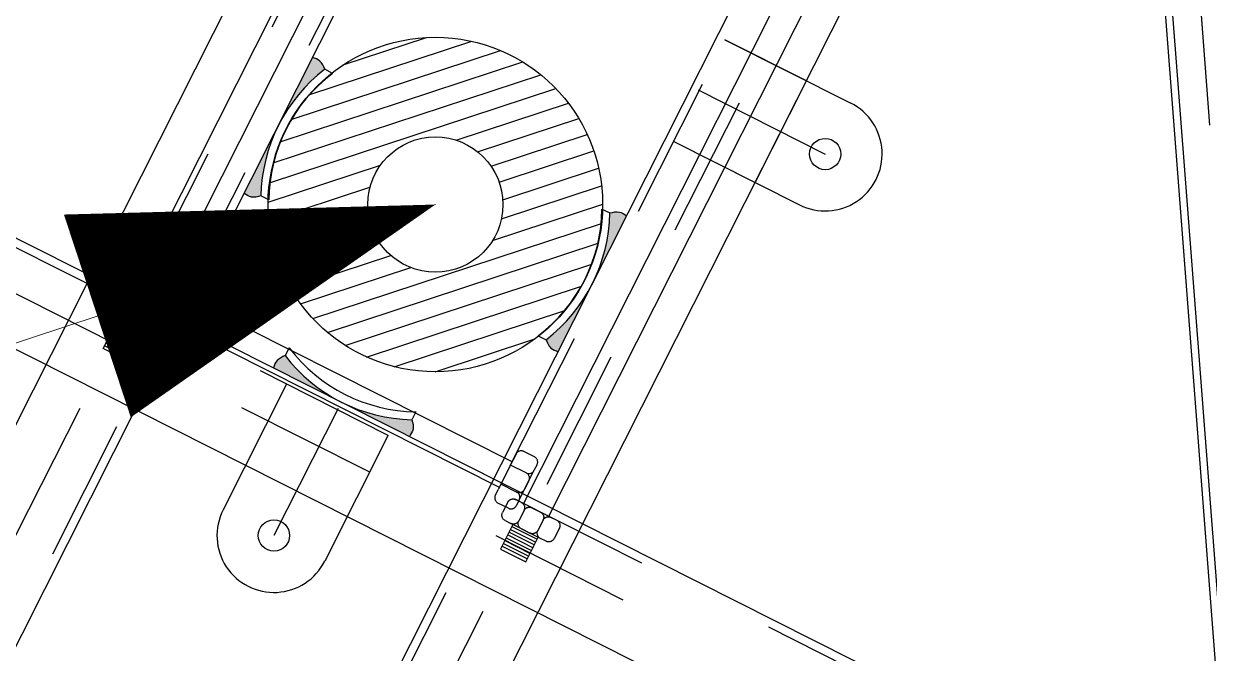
# Model space of a CAD drawing. Header units: metres. Extents: x 0 to 547597, y 0 to 1844684.
# Drawn here: x 543410.136 to 543410.969, y 1844579.758 to 1844580.2 of the extents above; entities that cross this region are included whole.
import ezdxf

# ---------------------------------------------------------------- set-up
doc = ezdxf.new("R2010")
doc.units = ezdxf.units.M
for name, pattern in [('ACAD_ISO04W100', [30, 24, -3, 0, -3]), ('CENTER', [2, 1.25, -0.25, 0.25, -0.25]), ('CONTINOUS', [0]), ('DASHED', [0.75, 0.5, -0.25])]:
    doc.linetypes.add(name, pattern=pattern)
doc.layers.add('!ES1-DIM', color=250, linetype='CONTINOUS', lineweight=13)
doc.layers.add('1_Kim_CS', color=1, linetype='Continuous', lineweight=9)
for name, color, linetype in [('!TV1-NETMANH', 9, 'Continuous'), ('!TV1-NETTHAY', 7, 'Continuous'), ('!TV1-TRUC', 8, 'ACAD_ISO04W100'), ('5_Thep', 4, 'Continuous'), ('DUONGKHUAT', 8, 'DASHED'), ('NHA', 2, 'Continuous')]:
    doc.layers.add(name, color=color, linetype=linetype)
doc.linetypes.add('TRACKS', pattern='A,3.81,[130,ltypeshp.shx,S=6.35,R=0,X=0,Y=0],3.81', length=7.62)

# ---------------------------------------------------------------- blocks, each defined once
blk = doc.blocks.new('Kim_CS')
at = {"layer": '1_Kim_CS', "color": 0, "linetype": 'ByBlock', "lineweight": -2, "ltscale": 0.5}
blk.add_line((0, 2.91038304567337e-11), (-505.6314636943862, 505.6314636945608), dxfattribs=at)
blk.add_lwpolyline([(0, 0, 0, 150.0000000000001, 0), (-176.776695296634, 176.7766952966922, 150.0000000000001, 150.0000000000001, 0)], format="xyseb", dxfattribs=at)
blk = doc.blocks.new('m200')
at = {"layer": 'DUONGKHUAT', "color": 8, "ltscale": 50}
for p, q in [((-1523959.22457168, -527424.1609449657, 143.000000000111), (-1523959.22457168, -527443.3973656078, 143.000000000111)), ((-1523939.327610872, -527424.1609449657, 143.000000000111), (-1523959.22457168, -527424.1609449657, 143.000000000111)), ((-1523939.327610872, -527426.3717183887, 143.000000000111), (-1523959.22457168, -527426.3717183887, 143.000000000111)), ((-1523939.327610872, -527428.5824918118, 143.000000000111), (-1523959.22457168, -527428.5824918118, 143.000000000111)), ((-1523939.327610872, -527443.3973656078, 143.000000000111), (-1523939.327610872, -527424.1609449657, 143.000000000111)), ((-1523939.327610872, -527430.7932652348, 143.000000000111), (-1523959.22457168, -527430.7932652348, 143.000000000111)), ((-1523939.327610872, -527433.004038658, 143.000000000111), (-1523959.22457168, -527433.004038658, 143.000000000111)), ((-1523939.327610872, -527435.2148120811, 143.000000000111), (-1523959.22457168, -527435.2148120811, 143.000000000111)), ((-1523960.942757943, -527443.3973656078, 143.000000000111), (-1523937.609424609, -527443.3973656078, 143.000000000111)), ((-1523939.327610872, -527437.4255855042, 143.000000000111), (-1523959.22457168, -527437.4255855042, 143.000000000111)), ((-1523939.327610872, -527439.6363589272, 143.000000000111), (-1523959.22457168, -527439.6363589272, 143.000000000111)), ((-1523939.327610872, -527441.8471323504, 143.000000000111), (-1523959.22457168, -527441.8471323504, 143.000000000111)), ((-1523945.942757943, -527443.3973656078, 143.000000000111), (-1523952.609424609, -527443.3973656078, 143.000000000111)), ((-1523956.776091276, -527455.7751323784, 143.000000000111), (-1523956.776091276, -527447.5640322743, 143.000000000111)), ((-1523941.776091276, -527455.7751323784, 143.000000000111), (-1523941.776091276, -527447.5640322744, 143.000000000111)), ((-1523960.942757943, -527459.9417990452, 143.000000000111), (-1523937.609424609, -527459.9417990452, 143.000000000111)), ((-1523945.942757943, -527459.9417990452, 143.000000000111), (-1523952.609424609, -527459.9417990452, 143.000000000111)), ((-1523937.609424609, -527702.8721812991, 143.000000000111), (-1523960.942757943, -527702.8721812991, 143.000000000111)), ((-1523956.776091276, -527715.24994807, 143.000000000111), (-1523956.776091276, -527702.8721812991, 143.000000000111)), ((-1523941.776091276, -527715.24994807, 143.000000000111), (-1523941.776091276, -527702.8721812991, 143.000000000111)), ((-1523960.942757943, -527719.4166147368, 143.000000000111), (-1523937.609424609, -527719.4166147368, 143.000000000111)), ((-1523945.942757943, -527719.4166147368, 143.000000000111), (-1523952.609424609, -527719.4166147368, 143.000000000111))]:
    blk.add_line(p, q, dxfattribs=at)
at = {"layer": 'DUONGKHUAT', "color": 8, "ltscale": 50, "elevation": 143.000000000111}
for points in [[(-1523960.942757943, -527459.9417990452), (-1523965.398878891, -527459.9417990452, -0.414213562373095), (-1523969.565545558, -527455.7751323784), (-1523969.565545558, -527447.5640322744, -0.414213562373095), (-1523965.398878891, -527443.3973656078), (-1523960.942757943, -527443.3973656078)], [(-1523937.609424609, -527459.9417990452), (-1523933.153303661, -527459.9417990452, 0.414213562373095), (-1523928.986636994, -527455.7751323784), (-1523928.986636994, -527447.5640322744, 0.414213562373095), (-1523933.153303661, -527443.3973656078), (-1523937.609424609, -527443.3973656078)], [(-1523960.942757943, -527719.4166147368), (-1523965.398878891, -527719.4166147368, -0.414213562373095), (-1523969.565545558, -527715.24994807), (-1523969.565545558, -527707.038847966, -0.414213562373095), (-1523965.398878891, -527702.8721812991), (-1523960.942757943, -527702.8721812991)], [(-1523937.609424609, -527719.4166147368), (-1523933.153303661, -527719.4166147368, 0.414213562373095), (-1523928.986636994, -527715.24994807), (-1523928.986636994, -527707.038847966, 0.414213562373095), (-1523933.153303661, -527702.8721812991), (-1523937.609424609, -527702.8721812991)]]:
    blk.add_lwpolyline(points, format="xyb", dxfattribs=at)
at = {"layer": 'DUONGKHUAT', "color": 8, "linetype": 'ByBlock', "ltscale": 50, "elevation": 143.000000000111}
for points in [[(-1523959.22457168, -527459.9417990452), (-1523959.22457168, -527702.8721812991)], [(-1523939.327610872, -527702.8721812991), (-1523939.327610872, -527459.9417990452)]]:
    blk.add_lwpolyline(points, dxfattribs=at)
at = {"layer": 'DUONGKHUAT', "color": 8, "ltscale": 50}
for centre, start, end in [((-1523960.942757943, -527447.5640322744, 143.000000000111), 0, 90), ((-1523952.609424609, -527447.5640322744, 143.000000000111), 90, 180), ((-1523945.942757943, -527447.5640322744, 143.000000000111), 0, 90), ((-1523937.609424609, -527447.5640322744, 143.000000000111), 90, 180), ((-1523960.942757943, -527455.7751323784, 143.000000000111), 270, 0), ((-1523952.609424609, -527455.7751323784, 143.000000000111), 180, 270), ((-1523945.942757943, -527455.7751323784, 143.000000000111), 270, 0), ((-1523937.609424609, -527455.7751323784, 143.000000000111), 180, 270), ((-1523960.942757943, -527715.24994807, 143.000000000111), 270, 0), ((-1523952.609424609, -527715.24994807, 143.000000000111), 180, 270), ((-1523945.942757943, -527715.24994807, 143.000000000111), 270, 0), ((-1523937.609424609, -527715.24994807, 143.000000000111), 180, 270)]:
    blk.add_arc(centre, 4.166666666666667, start, end, dxfattribs=at)
blk = doc.blocks.new('A$C0B2E5E9B')
at = {"layer": 'DUONGKHUAT', "color": 8, "ltscale": 50}
for p, q in [((-337.6079482319765, 19.89696080797876), (-318.3715275898576, 19.89696080797876)), ((-337.6079482319765, 2.473825588822365e-10), (-337.6079482319765, 19.89696080797876)), ((-335.3971748088952, 2.473825588822365e-10), (-335.3971748088952, 19.89696080797876)), ((-333.186401385814, 2.473825588822365e-10), (-333.186401385814, 19.89696080797876)), ((-330.9756279628491, 2.473825588822365e-10), (-330.9756279628491, 19.89696080797876)), ((-328.7648545396514, 2.473825588822365e-10), (-328.7648545396514, 19.89696080797876)), ((-326.5540811165702, 2.473825588822365e-10), (-326.5540811165702, 19.89696080797876)), ((-324.3433076934889, 2.473825588822365e-10), (-324.3433076934889, 19.89696080797876)), ((-322.1325342704076, 2.473825588822365e-10), (-322.1325342704076, 19.89696080797876)), ((-319.92176084721, 2.473825588822365e-10), (-319.92176084721, 19.89696080797876)), ((-318.3715275898576, 21.61514707074093), (-318.3715275898576, -1.718186262514791)), ((-305.9937608191976, 17.44848040399665), (-314.2048609233461, 17.44848040399665)), ((-301.8270941524534, 21.61514707074093), (-301.8270941524534, -1.718186262514791)), ((301.8270941524534, -1.718186262529343), (301.8270941524534, 21.61514707072638)), ((314.2048609233461, 17.4484804039821), (301.8270941524534, 17.4484804039821)), ((318.3715275900904, 21.61514707072638), (318.3715275900904, -1.718186262529343)), ((-318.3715275898576, 6.615147070740932), (-318.3715275898576, 13.28181373725238)), ((-301.8270941524534, 6.615147070740932), (-301.8270941524534, 13.28181373748521)), ((318.3715275900904, 6.61514707072638), (318.3715275900904, 13.28181373747066)), ((-318.3715275898576, 2.473825588822365e-10), (-337.6079482319765, 2.473825588822365e-10)), ((-305.9937608191976, 2.448480403996655), (-314.2048609232297, 2.448480403996655)), ((314.2048609233461, 2.448480403982103), (301.8270941524534, 2.448480403982103))]:
    blk.add_line(p, q, dxfattribs=at)
for points in [[(-301.8270941524534, 21.61514707074093), (-301.8270941524534, 26.07126801928098, 0.414213562373095), (-305.9937608191976, 30.23793468602526), (-314.2048609232297, 30.23793468602526, 0.414213562373095), (-318.3715275898576, 26.07126801928098), (-318.3715275898576, 21.61514707074093)], [(318.3715275900904, 21.61514707072638), (318.3715275900904, 26.07126801926643, 0.414213562373095), (314.2048609233461, 30.2379346860107), (305.993760819314, 30.2379346860107, 0.414213562373095), (301.8270941524534, 26.07126801926643), (301.8270941524534, 21.61514707072638)], [(-301.8270941524534, -1.718186262514791), (-301.8270941524534, -6.174307211054838, -0.414213562373095), (-305.9937608191976, -10.34097387779912), (-314.2048609232297, -10.34097387779912, -0.414213562373095), (-318.3715275898576, -6.174307211054838), (-318.3715275898576, -1.718186262514791)], [(318.3715275900904, -1.718186262529343), (318.3715275900904, -6.17430721106939, -0.414213562373095), (314.2048609233461, -10.34097387781367), (305.993760819314, -10.34097387781367, -0.414213562373095), (301.8270941524534, -6.17430721106939), (301.8270941524534, -1.718186262529343)]]:
    blk.add_lwpolyline(points, format="xyb", dxfattribs=at)
at = {"layer": 'DUONGKHUAT', "color": 8, "linetype": 'ByBlock', "ltscale": 50}
for points in [[(-301.8270941524534, 19.89696080774593), (301.8270941524534, 19.89696080773138)], [(301.8270941524534, 0), (-301.8270941524534, 1.455191522836685e-11)]]:
    blk.add_lwpolyline(points, dxfattribs=at)
at = {"layer": 'DUONGKHUAT', "color": 8, "ltscale": 50}
for centre, start, end in [((-314.2048609232297, 21.61514707074093), 180, 270), ((-314.2048609232297, 13.28181373725238), 90, 180), ((-305.9937608191976, 21.61514707074093), 270, 0), ((-305.9937608191976, 13.28181373748521), 0, 90), ((314.2048609233461, 21.61514707072638), 270, 0), ((314.2048609233461, 13.28181373747066), 0, 90), ((-314.2048609232297, 6.615147070740932), 180, 270), ((-314.2048609232297, -1.718186262514791), 90, 180), ((-305.9937608191976, 6.615147070740932), 270, 0), ((-305.9937608191976, -1.718186262514791), 0, 90), ((314.2048609233461, 6.61514707072638), 270, 0), ((314.2048609233461, -1.718186262529343), 0, 90)]:
    blk.add_arc(centre, 4.166666666666667, start, end, dxfattribs=at)
blk = doc.blocks.new('A$C252C7A52')
h = blk.add_hatch(color=2)
edge = h.paths.add_edge_path()
edge.add_spline(control_points=[(-265.0758380671032, 279.3652153806179), (-265.7377153859707, 280.8684095038916), (-269.7907238794724, 283.4235550234444), (-274.5075245240005, 283.017129540618), (-276.449427633197, 282.8498044895823)], knot_values=[0, 0, 0, 0, 8.163920175244732, 13.8771192281462, 13.8771192281462, 13.8771192281462, 13.8771192281462], degree=3, periodic=0)
edge.add_line((-276.449427633197, 282.8498044895823), (-276.4494276333135, 229.3652153815492))
edge.add_arc((-160.7276847540634, 229.3353686292539), 115.7217467282615, 154.3845557569805, 179.9852223717149, ccw=False)
h = blk.add_hatch(color=2)
edge = h.paths.add_edge_path()
edge.add_spline(control_points=[(-265.158483204199, 179.5379177485011), (-265.7377153859707, 177.8620212594396), (-269.7907238794724, 175.3068757398869), (-274.5075245240005, 175.7133012224804), (-276.449427633197, 175.8806262735161)], knot_values=[0, 0, 0, 0, 8.163920175244732, 13.8771192281462, 13.8771192281462, 13.8771192281462, 13.8771192281462], degree=3, periodic=0)
edge.add_line((-276.449427633197, 175.8806262735161), (-276.4494276333135, 229.365215381782))
edge.add_arc((-160.7270159318577, 229.3951751032728), 115.7224155796366, 180.0148334754973, 205.5205577690941)
h = blk.add_hatch(color=2)
edge = h.paths.add_edge_path()
edge.add_spline(control_points=[(-276.449427633197, 175.8806262735161), (-274.5075245240005, 175.7133012224804), (-269.7907238794724, 175.3068757398869), (-265.7377153859707, 177.8620212594396), (-265.158483204199, 179.5379177485011)], knot_values=[0, 0, 0, 0, 5.713199052901473, 13.8771192281462, 13.8771192281462, 13.8771192281462, 13.8771192281462], degree=3, periodic=0)
edge.add_arc((-160.7270159359323, 229.3951751023415), 115.7224155754874, 180.014833475152, 205.5205577697008, ccw=False)
edge.add_line((-276.449427633197, 229.3652153815492), (-276.449427633197, 175.8806262735161))
at = {"layer": '!TV1-NETMANH'}
blk.add_line((-351.7452389905229, -521.0634638923366), (369.8129930588184, -84.84874943687464), dxfattribs=at)
at = {"layer": '!TV1-NETTHAY'}
blk.add_lwpolyline([(-354.3320043087006, -516.7846036248811), (367.2262277405243, -80.56988916943374), (393.0938809229992, -123.358491843901), (-328.4643511263421, -559.5732062993484)], close=True, dxfattribs=at)
at = {"layer": '!TV1-TRUC'}
blk.add_line((-341.3981777175795, -538.1789049621148), (380.1600543317618, -101.9641905066674), dxfattribs=at)
at = {"color": 7}
for p, q in [((-346.446155845304, -1210.071547734391), (-346.446155845304, 1668.99343898661)), ((-276.4461558451876, -1210.071547734391), (-276.4461558455369, 1668.99343898661)), ((-282.4461558454204, 269.4609456259932), (-381.446155845304, 269.4609456259932)), ((-282.4461558454204, 189.4609456259932), (-381.4460490773199, 189.4609456259932))]:
    blk.add_line(p, q, dxfattribs=at)
at = {"color": 8, "linetype": 'CENTER', "ltscale": 2}
blk.add_line((-311.4461558454204, -1210.071547734391), (-311.446155845304, 1668.99343898661), dxfattribs=at)
at = {"color": 6}
for p, q in [((-258.8782525376882, 279.2007087743259), (-265.0758380671032, 279.3652153806179)), ((-258.8884898266988, 179.5505623153294), (-265.1584832061781, 179.5379177517607))]:
    blk.add_line(p, q, dxfattribs=at)
at = {"color": 8, "linetype": 'CENTER', "ltscale": 5}
blk.add_line((-281.446155845304, 229.4609456259932), (-421.446155845304, 229.4609456259932), dxfattribs=at)
at = {"color": 7}
blk.add_circle((-381.446155845304, 229.4609456259932), 11, dxfattribs=at)
at = {"color": 6}
for centre, radius, start, end in [((-160.8260844182223, 229.3652259490336), 115.6201110492851, 154.3768161316767, 205.528315701099), ((-160.8133194608381, 229.3652153808507), 115.6316253716884, 154.3795466886169, 205.5255851324409), ((-157.2967746984214, 229.3651993204257), 113.14757904022, 153.8675963147321, 206.1206314277722)]:
    blk.add_arc(centre, radius, start, end, dxfattribs=at)
at = {"color": 7}
blk.add_arc((-381.446155845304, 229.4609456259932), 40.00000000007276, 90, 270.0001529322044, dxfattribs=at)
at = {"color": 2}
for points in [[(-265.0758380671032, 279.3652153806179), (-270.7362285804702, 282.8498044895823), (-276.449427633197, 282.8498044895823)], [(-265.158483204199, 179.5379177485011), (-270.7362285804702, 175.8806262735161), (-276.449427633197, 175.8806262735161)]]:
    blk.add_spline(points, degree=3, dxfattribs=at)
at = {"layer": 'DUONGKHUAT', "ltscale": 15}
blk.add_line((-282.4461558454204, -1210.071547734391), (-282.446155845304, 1668.99343898661), dxfattribs=at)
at = {"color": 1, "linetype": 'ByBlock'}
blk.add_blockref('A$C0B2E5E9B', (19.38093830714934, 375.7658428254072), dxfattribs=at)
at = {"color": 1, "linetype": 'ByBlock', "xscale": -1, "rotation": 180}
blk.add_blockref('A$C0B2E5E9B', (19.38093830714934, 82.98780363320839), dxfattribs=at)
blk = doc.blocks.new('A$C2332291D')
h = blk.add_hatch()
h.set_pattern_fill('ANSI31', color=8, scale=100, angle=-90.00000000000001, style=0)
h.set_pattern_definition([(315, (-66253.63297521445, 110616.3925522478), (8.838834764831846, 8.83883476483184), [])])
edge = h.paths.add_edge_path()
edge.add_arc((-155.1057710325695, 574.3591718548269), 117.5, 0, 360)
h.paths.add_polyline_path([(-107.6057710325695, 574.3591718548269, 1), (-202.6057710325695, 574.3591718548269, 1)], flags=17)
h = blk.add_hatch(color=2)
edge = h.paths.add_edge_path()
edge.add_spline(control_points=[(-204.9330526040285, 686.5733013201243), (-206.6089490930899, 687.152533501896), (-209.1640946126427, 691.2055419953977), (-208.7576691300492, 695.9223426399258), (-208.5903440790134, 697.8642457491223)], knot_values=[0, 0, 0, 0, 8.163920175244732, 13.8771192281462, 13.8771192281462, 13.8771192281462, 13.8771192281462], degree=3, periodic=0)
edge.add_line((-208.5903440790134, 697.8642457491223), (-155.1057549707475, 697.8642457492388))
edge.add_arc((-155.0757952492568, 582.141834047783), 115.7224155796366, 90.01483347549726, 115.5205577690941)
h = blk.add_hatch(color=2)
edge = h.paths.add_edge_path()
edge.add_spline(control_points=[(-208.5903440790134, 697.8642457491223), (-208.7576691300492, 695.9223426399258), (-209.1640946126427, 691.2055419953977), (-206.6089490930899, 687.152533501896), (-204.9330526040285, 686.5733013201243)], knot_values=[0, 0, 0, 0, 5.713199052901473, 13.8771192281462, 13.8771192281462, 13.8771192281462, 13.8771192281462], degree=3, periodic=0)
edge.add_arc((-155.0757952501881, 582.1418340518576), 115.7224155754874, 90.01483347515199, 115.52055776970079, ccw=False)
edge.add_line((-155.1057549709803, 697.8642457491223), (-208.5903440790134, 697.8642457491223))
h = blk.add_hatch(color=2)
edge = h.paths.add_edge_path()
edge.add_spline(control_points=[(-105.1057549719117, 686.4906561830285), (-103.6025608486379, 687.152533501896), (-101.0474153290852, 691.2055419953977), (-101.4538408119115, 695.9223426399258), (-101.6211658629472, 697.8642457491223)], knot_values=[0, 0, 0, 0, 8.163920175244732, 13.8771192281462, 13.8771192281462, 13.8771192281462, 13.8771192281462], degree=3, periodic=0)
edge.add_line((-101.6211658629472, 697.8642457491223), (-155.1057549709803, 697.8642457492388))
edge.add_arc((-155.1356017232756, 582.1425028699887), 115.7217467282615, 64.38455575698038, 89.98522237171488, ccw=False)
h = blk.add_hatch(color=2)
edge = h.paths.add_edge_path()
edge.add_spline(control_points=[(-204.9330526040285, 462.1450423895294), (-206.6089490930899, 461.5658102077577), (-209.1640946126427, 457.5128017142561), (-208.7576691300492, 452.7960010697279), (-208.5903440790134, 450.8540979605314)], knot_values=[0, 0, 0, 0, 8.163920175244732, 13.8771192281462, 13.8771192281462, 13.8771192281462, 13.8771192281462], degree=3, periodic=0)
edge.add_line((-208.5903440790134, 450.8540979605314), (-155.1057549707475, 450.8540979604149))
edge.add_arc((-155.0757952492568, 566.5765096618707), 115.7224155796366, 244.4794422309059, 269.98516652450274, ccw=False)
h = blk.add_hatch(color=2)
edge = h.paths.add_edge_path()
edge.add_spline(control_points=[(-208.5903440790134, 450.8540979605314), (-208.7576691300492, 452.7960010697279), (-209.1640946126427, 457.5128017142561), (-206.6089490930899, 461.5658102077577), (-204.9330526040285, 462.1450423895294)], knot_values=[0, 0, 0, 0, 5.713199052901473, 13.8771192281462, 13.8771192281462, 13.8771192281462, 13.8771192281462], degree=3, periodic=0)
edge.add_arc((-155.0757952501881, 566.5765096577961), 115.7224155754874, 244.4794422302992, 269.985166524848)
edge.add_line((-155.1057549709803, 450.8540979605314), (-208.5903440790134, 450.8540979605314))
h = blk.add_hatch(color=2)
edge = h.paths.add_edge_path()
edge.add_spline(control_points=[(-105.1057549719117, 462.2276875266252), (-103.6025608486379, 461.5658102077577), (-101.0474153290852, 457.5128017142561), (-101.4538408119115, 452.7960010697279), (-101.6211658629472, 450.8540979605314)], knot_values=[0, 0, 0, 0, 8.163920175244732, 13.8771192281462, 13.8771192281462, 13.8771192281462, 13.8771192281462], degree=3, periodic=0)
edge.add_line((-101.6211658629472, 450.8540979605314), (-155.1057549709803, 450.8540979606478))
edge.add_arc((-155.1356017232756, 566.5758408398979), 115.7217467282615, 270.0147776282851, 295.6154442430196)
at = {"layer": '!TV1-NETTHAY', "color": 3}
for radius in [117.5, 47.49999999999802]:
    blk.add_circle((-155.1057710325695, 574.3591718548269), radius, dxfattribs=at)
at = {"color": 7}
for p, q in [((-1295.105771032569, 767.8697064969892), (414.4267223278875, 767.869706497062)), ((-1295.105771032569, 697.8697064968583), (414.4267223278875, 697.8697064972948)), ((-1295.105771032569, 450.8486372127809), (414.4267223278875, 450.8486372123734)), ((-40.10577103268588, 444.8486372125917), (-40.10577103268588, 345.848743980634)), ((39.89422896731412, 444.8486372125917), (39.89422896731412, 345.8486372126499)), ((-1295.105771032569, 380.848637212679), (414.4267223278875, 380.8486372126063))]:
    blk.add_line(p, q, dxfattribs=at)
at = {"color": 8, "linetype": 'CENTER', "ltscale": 2}
for p, q in [((-1295.105771032569, 732.8697064971057), (414.4267223278875, 732.869706497062)), ((-1295.105771032569, 415.848637212519), (414.4267223278875, 415.8486372126354))]:
    blk.add_line(p, q, dxfattribs=at)
at = {"color": 6}
for p, q in [((-204.9204080372001, 680.3033079426823), (-204.9330526007689, 686.5733013221034)), ((-105.2702615782036, 680.2930706538464), (-105.1057549719117, 686.4906561830285)), ((-204.9204080372001, 468.4150357669714), (-204.9330526007689, 462.1450423875503)), ((-105.2702615782036, 468.4252730560402), (-105.1057549719117, 462.2276875266252))]:
    blk.add_line(p, q, dxfattribs=at)
at = {"color": 8, "linetype": 'CENTER', "ltscale": 5}
blk.add_line((-0.1057710326858796, 445.8486372126499), (-0.1057710326858796, 305.8486372126499), dxfattribs=at)
at = {"color": 2, "linetype": 'TRACKS', "ltscale": 0.5, "flags": 128}
blk.add_lwpolyline([(-40.10577103268588, 444.8486372125626), (-40.10577103268588, 380.8486372126354), (39.89422896731412, 380.8486372126208), (39.89422896731412, 444.8486372125772)], dxfattribs=at)
at = {"color": 7}
blk.add_circle((-0.1057710326858796, 345.8486372126499), 11, dxfattribs=at)
at = {"color": 6}
for centre, radius, start, end in [((-155.1057444034959, 582.240902533682), 115.6201110499149, 64.37681613152706, 115.5283157000772), ((-155.1057549716788, 582.2281375767634), 115.6316253716884, 64.37954668933789, 115.5255851318682), ((-155.1057710321038, 578.7115928143467), 113.14757904022, 63.8675963167659, 116.1206314288734), ((-155.1057710321038, 570.006750895307), 113.14757904022, 243.8793685711266, 296.1324036832341), ((-155.1057444034959, 566.4774411759718), 115.6201110499149, 244.4716842999228, 295.6231838684729), ((-155.1057549716788, 566.4902061328903), 115.6316253716884, 244.4744148681318, 295.6204533106621)]:
    blk.add_arc(centre, radius, start, end, dxfattribs=at)
at = {"color": 7}
blk.add_arc((-0.1057710326858796, 345.8486372126499), 40.00000000007276, 179.9998470677956, 0, dxfattribs=at)
at = {"color": 2}
for points in [[(-204.9330526040285, 686.5733013201243), (-208.5903440790134, 692.1510466961627), (-208.5903440790134, 697.8642457491223)], [(-105.1057549719117, 686.4906561830285), (-101.6211658629472, 692.1510466963955), (-101.6211658629472, 697.8642457491223)], [(-204.9330526040285, 462.1450423895294), (-208.5903440790134, 456.5672970132582), (-208.5903440790134, 450.8540979605314)], [(-105.1057549719117, 462.2276875266252), (-101.6211658629472, 456.567297013491), (-101.6211658629472, 450.8540979605314)]]:
    blk.add_spline(points, degree=3, dxfattribs=at)
at = {"layer": 'DUONGKHUAT', "ltscale": 50}
for p, q in [((-1295.105771032569, 703.8697064971057), (414.4267223278875, 703.869706497062)), ((-1295.105771032569, 444.8486372125481), (414.4267223278875, 444.8486372126063))]:
    blk.add_line(p, q, dxfattribs=at)
at = {"layer": '!ES1-DIM'}
blk.add_blockref('m200', (1523647.037328887, 528147.7208185117, -143.000000000111), dxfattribs=at)
at = {"layer": '1_Kim_CS', "xscale": -1, "rotation": 90}
blk.add_blockref('Kim_CS', (-155.1057710325695, 574.3591718548269), dxfattribs=at)
at = {"layer": 'NHA', "lineweight": 15, "ltscale": 0.5}
blk.add_blockref('A$C252C7A52', (-32.31476489832858, 341.4658490716247), dxfattribs=at)
blk = doc.blocks.new('mb moiTQK')
at = {"color": 7, "linetype": 'CONTINOUS', "xscale": 0.001, "yscale": 0.001, "zscale": 0.001, "rotation": 180}
blk.add_blockref('A$C2332291D', (-75.00012926400096, -121.4264433810603), dxfattribs=at)
blk = doc.blocks.new('ACAD-DinhViTuyenDz220kV')
blk.add_circle((543470.1879325404, 1844560.069577824), 117.5514489013003)
at = {"layer": '5_Thep', "rotation": 243.2403583287449}
blk.add_blockref('mb moiTQK', (543485.661, 1844458.313), dxfattribs=at)

msp = doc.modelspace()

# ---------------------------------------------------------------- block references
msp.add_blockref('ACAD-DinhViTuyenDz220kV', (0, 0))

doc.saveas('drawing.dxf')
